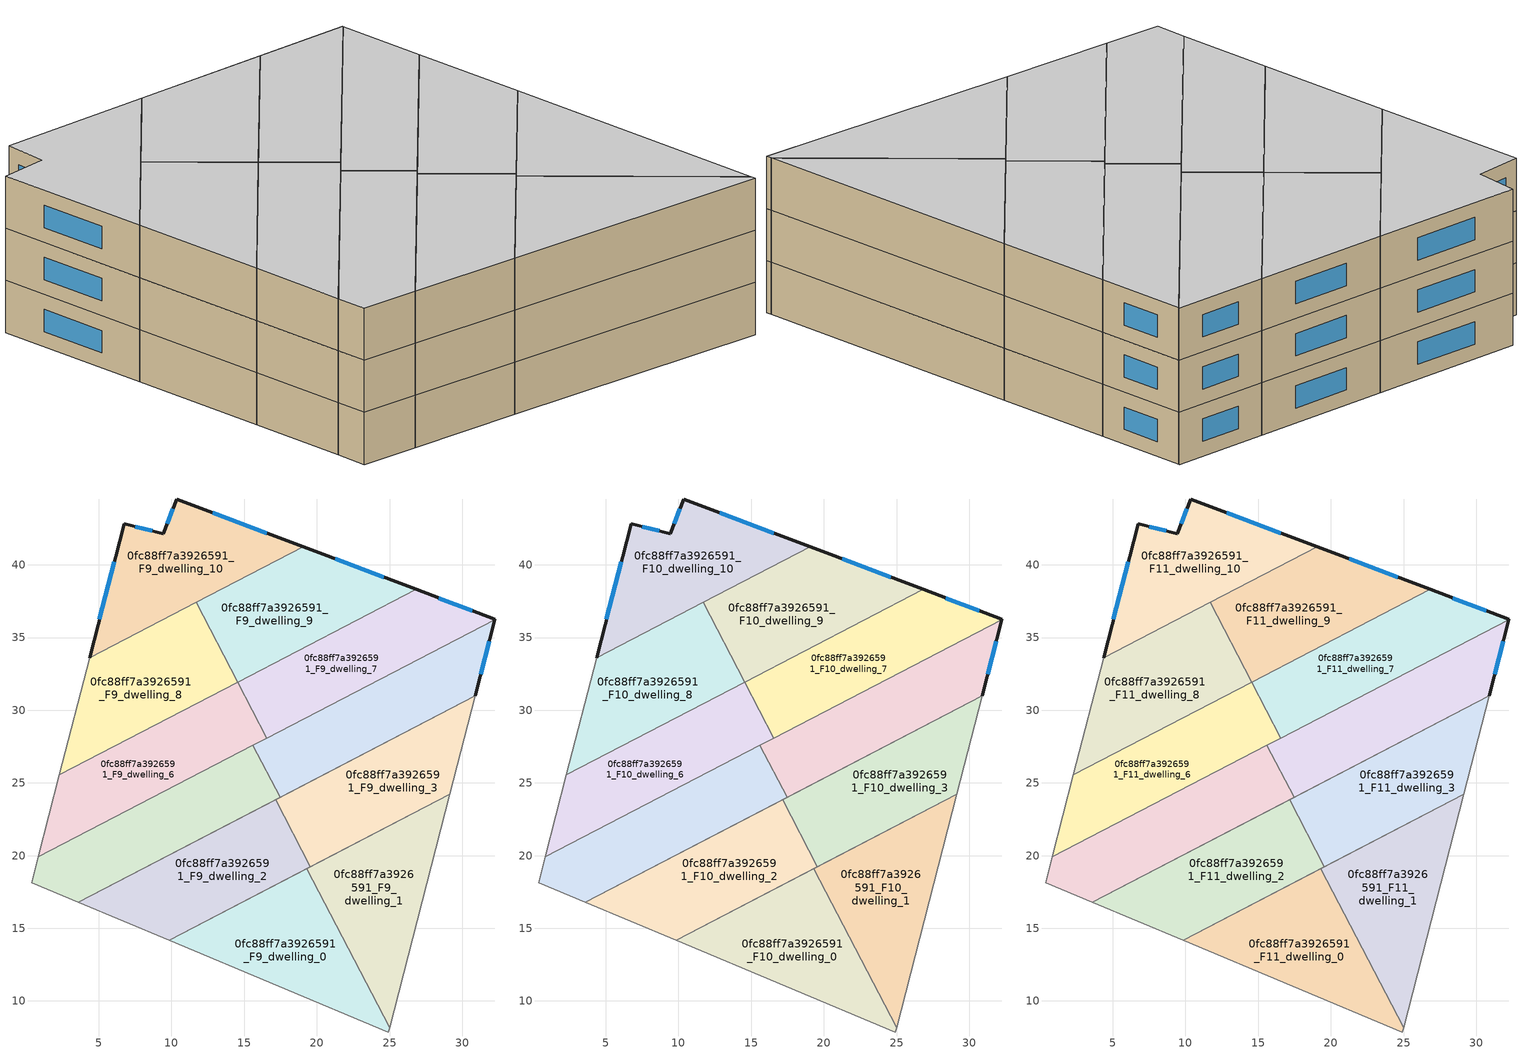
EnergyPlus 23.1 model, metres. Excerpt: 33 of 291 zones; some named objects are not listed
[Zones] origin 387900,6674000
0fc88ff7a3926591_F9_dwelling_0
 floor to 0fc88ff7a3926591_F8_dwelling_0 (EU_floor_Construction): 19.32,19.11 25,8.15 24.93,7.87 9.83,14.18 z27
 wall adiabatic (EU_wall_Construction): 19.32,19.11 9.83,14.18 24.93,7.87 25,8.15 z27:30
 wall to 0fc88ff7a3926591_F9_dwelling_1 (EU_wall_Construction): 25,8.15 19.32,19.11 z27:30
0fc88ff7a3926591_F9_dwelling_1
 floor to 0fc88ff7a3926591_F8_dwelling_1 (EU_floor_Construction): 29.14,24.21 25,8.15 19.32,19.11 z27
 wall adiabatic (EU_wall_Construction): 25,8.15 29.14,24.21 19.32,19.11 z27:30
0fc88ff7a3926591_F9_dwelling_10
 floor to 0fc88ff7a3926591_F8_dwelling_10 (EU_floor_Construction): 19.05,41.24 4.37,33.62 6.75,42.83 9.45,42.13 10.36,44.53 z27
 wall outside (EU_wall_Construction): 19.05,41.24 10.36,44.53 9.45,42.13 6.75,42.83 4.37,33.62 z27:30
 wall to 0fc88ff7a3926591_F9_dwelling_9 (EU_wall_Construction): 11.71,37.43 19.05,41.24 z27:30
 wall to 0fc88ff7a3926591_F9_dwelling_8 (EU_wall_Construction): 4.37,33.62 11.71,37.43 z27:30
 window (EU_Window_Construction): 6.07,40.2 5.05,36.25 / 8.68,42.33 7.52,42.63 / 10.1,43.85 9.71,42.82 / 16.57,42.18 12.84,43.59 z27.86:29.14
0fc88ff7a3926591_F9_dwelling_2
 floor to 0fc88ff7a3926591_F8_dwelling_2 (EU_floor_Construction): 17.16,23.85 19.56,19.24 9.83,14.18 3.58,16.8 z27
 wall adiabatic (EU_wall_Construction): 17.16,23.85 3.58,16.8 9.83,14.18 19.56,19.24 z27:30
 wall to 0fc88ff7a3926591_F9_dwelling_3 (EU_wall_Construction): 19.56,19.24 17.16,23.85 z27:30
0fc88ff7a3926591_F9_dwelling_3
 floor to 0fc88ff7a3926591_F8_dwelling_3 (EU_floor_Construction): 30.89,30.98 29.14,24.21 19.56,19.24 17.16,23.85 z27
 wall adiabatic (EU_wall_Construction): 19.56,19.24 29.14,24.21 30.89,30.98 17.16,23.85 z27:30
0fc88ff7a3926591_F9_dwelling_4
 floor to 0fc88ff7a3926591_F8_dwelling_4 (EU_floor_Construction): 15.61,27.6 17.47,24.01 3.58,16.8 0.38,18.14 0.84,19.93 z27
 wall to 0fc88ff7a3926591_F9_dwelling_5 (EU_wall_Construction): 17.47,24.01 15.61,27.6 z27:30
 wall adiabatic (EU_wall_Construction): 15.61,27.6 0.84,19.93 0.38,18.14 3.58,16.8 17.47,24.01 z27:30
0fc88ff7a3926591_F9_dwelling_5
 floor to 0fc88ff7a3926591_F8_dwelling_5 (EU_floor_Construction): 32.24,36.23 30.89,30.98 17.47,24.01 15.61,27.6 z27
 wall outside (EU_wall_Construction): 30.89,30.98 32.24,36.23 z27:30
 wall adiabatic (EU_wall_Construction): 17.47,24.01 30.89,30.98 z27:30
 wall to 0fc88ff7a3926591_F9_dwelling_7 (EU_wall_Construction): 32.24,36.23 16.56,28.09 z27:30
 wall to 0fc88ff7a3926591_F9_dwelling_6 (EU_wall_Construction): 16.56,28.09 15.61,27.6 z27:30
 window (EU_Window_Construction): 31.28,32.48 31.86,34.73 z27.86:29.14
0fc88ff7a3926591_F9_dwelling_6
 floor to 0fc88ff7a3926591_F8_dwelling_6 (EU_floor_Construction): 14.56,31.94 16.56,28.09 0.84,19.93 2.3,25.57 z27
 wall adiabatic (EU_wall_Construction): 14.56,31.94 2.3,25.57 0.84,19.93 15.61,27.6 z27:30
 wall to 0fc88ff7a3926591_F9_dwelling_7 (EU_wall_Construction): 16.56,28.09 14.56,31.94 z27:30
0fc88ff7a3926591_F9_dwelling_7
 floor to 0fc88ff7a3926591_F8_dwelling_7 (EU_floor_Construction): 32.25,36.25 32.24,36.23 16.56,28.09 14.56,31.94 26.82,38.31 z27
 wall outside (EU_wall_Construction): 32.24,36.23 32.25,36.25 26.82,38.31 z27:30
 wall to 0fc88ff7a3926591_F9_dwelling_9 (EU_wall_Construction): 26.82,38.31 14.56,31.94 z27:30
 window (EU_Window_Construction): 30.7,36.84 28.37,37.72 z27.86:29.14
0fc88ff7a3926591_F9_dwelling_8
 floor to 0fc88ff7a3926591_F8_dwelling_8 (EU_floor_Construction): 11.71,37.43 14.56,31.94 2.3,25.57 4.37,33.62 z27
 wall adiabatic (EU_wall_Construction): 4.37,33.62 2.3,25.57 14.56,31.94 z27:30
 wall to 0fc88ff7a3926591_F9_dwelling_9 (EU_wall_Construction): 14.56,31.94 11.71,37.43 z27:30
0fc88ff7a3926591_F9_dwelling_9
 floor to 0fc88ff7a3926591_F8_dwelling_9 (EU_floor_Construction): 26.82,38.31 14.56,31.94 11.71,37.43 19.05,41.24 z27
 wall outside (EU_wall_Construction): 26.82,38.31 19.05,41.24 z27:30
 window (EU_Window_Construction): 24.6,39.15 21.27,40.4 z27.86:29.14
0fc88ff7a3926591_F10_dwelling_0
 floor to 0fc88ff7a3926591_F9_dwelling_0 (EU_floor_Construction): 19.32,19.11 25,8.15 24.93,7.87 9.83,14.18 z30
 wall adiabatic (EU_wall_Construction): 19.32,19.11 9.83,14.18 24.93,7.87 25,8.15 z30:33
 wall to 0fc88ff7a3926591_F10_dwelling_1 (EU_wall_Construction): 25,8.15 19.32,19.11 z30:33
0fc88ff7a3926591_F10_dwelling_1
 floor to 0fc88ff7a3926591_F9_dwelling_1 (EU_floor_Construction): 29.14,24.21 25,8.15 19.32,19.11 z30
 wall adiabatic (EU_wall_Construction): 25,8.15 29.14,24.21 19.32,19.11 z30:33
0fc88ff7a3926591_F10_dwelling_10
 floor to 0fc88ff7a3926591_F9_dwelling_10 (EU_floor_Construction): 19.05,41.24 4.37,33.62 6.75,42.83 9.45,42.13 10.36,44.53 z30
 wall outside (EU_wall_Construction): 19.05,41.24 10.36,44.53 9.45,42.13 6.75,42.83 4.37,33.62 z30:33
 wall to 0fc88ff7a3926591_F10_dwelling_9 (EU_wall_Construction): 11.71,37.43 19.05,41.24 z30:33
 wall to 0fc88ff7a3926591_F10_dwelling_8 (EU_wall_Construction): 4.37,33.62 11.71,37.43 z30:33
 window (EU_Window_Construction): 6.07,40.2 5.05,36.25 / 8.68,42.33 7.52,42.63 / 10.1,43.85 9.71,42.82 / 16.57,42.18 12.84,43.59 z30.86:32.14
0fc88ff7a3926591_F10_dwelling_2
 floor to 0fc88ff7a3926591_F9_dwelling_2 (EU_floor_Construction): 17.16,23.85 19.56,19.24 9.83,14.18 3.58,16.8 z30
 wall adiabatic (EU_wall_Construction): 17.16,23.85 3.58,16.8 9.83,14.18 19.56,19.24 z30:33
 wall to 0fc88ff7a3926591_F10_dwelling_3 (EU_wall_Construction): 19.56,19.24 17.16,23.85 z30:33
0fc88ff7a3926591_F10_dwelling_3
 floor to 0fc88ff7a3926591_F9_dwelling_3 (EU_floor_Construction): 30.89,30.98 29.14,24.21 19.56,19.24 17.16,23.85 z30
 wall adiabatic (EU_wall_Construction): 19.56,19.24 29.14,24.21 30.89,30.98 17.16,23.85 z30:33
0fc88ff7a3926591_F10_dwelling_4
 floor to 0fc88ff7a3926591_F9_dwelling_4 (EU_floor_Construction): 15.61,27.6 17.47,24.01 3.58,16.8 0.38,18.14 0.84,19.93 z30
 wall to 0fc88ff7a3926591_F10_dwelling_5 (EU_wall_Construction): 17.47,24.01 15.61,27.6 z30:33
 wall adiabatic (EU_wall_Construction): 15.61,27.6 0.84,19.93 0.38,18.14 3.58,16.8 17.47,24.01 z30:33
0fc88ff7a3926591_F10_dwelling_5
 floor to 0fc88ff7a3926591_F9_dwelling_5 (EU_floor_Construction): 32.24,36.23 30.89,30.98 17.47,24.01 15.61,27.6 z30
 wall outside (EU_wall_Construction): 30.89,30.98 32.24,36.23 z30:33
 wall adiabatic (EU_wall_Construction): 17.47,24.01 30.89,30.98 z30:33
 wall to 0fc88ff7a3926591_F10_dwelling_7 (EU_wall_Construction): 32.24,36.23 16.56,28.09 z30:33
 wall to 0fc88ff7a3926591_F10_dwelling_6 (EU_wall_Construction): 16.56,28.09 15.61,27.6 z30:33
 window (EU_Window_Construction): 31.28,32.48 31.86,34.73 z30.86:32.14
0fc88ff7a3926591_F10_dwelling_6
 floor to 0fc88ff7a3926591_F9_dwelling_6 (EU_floor_Construction): 14.56,31.94 16.56,28.09 0.84,19.93 2.3,25.57 z30
 wall adiabatic (EU_wall_Construction): 14.56,31.94 2.3,25.57 0.84,19.93 15.61,27.6 z30:33
 wall to 0fc88ff7a3926591_F10_dwelling_7 (EU_wall_Construction): 16.56,28.09 14.56,31.94 z30:33
0fc88ff7a3926591_F10_dwelling_7
 floor to 0fc88ff7a3926591_F9_dwelling_7 (EU_floor_Construction): 32.25,36.25 32.24,36.23 16.56,28.09 14.56,31.94 26.82,38.31 z30
 wall outside (EU_wall_Construction): 32.24,36.23 32.25,36.25 26.82,38.31 z30:33
 wall to 0fc88ff7a3926591_F10_dwelling_9 (EU_wall_Construction): 26.82,38.31 14.56,31.94 z30:33
 window (EU_Window_Construction): 30.7,36.84 28.37,37.72 z30.86:32.14
0fc88ff7a3926591_F10_dwelling_8
 floor to 0fc88ff7a3926591_F9_dwelling_8 (EU_floor_Construction): 11.71,37.43 14.56,31.94 2.3,25.57 4.37,33.62 z30
 wall adiabatic (EU_wall_Construction): 4.37,33.62 2.3,25.57 14.56,31.94 z30:33
 wall to 0fc88ff7a3926591_F10_dwelling_9 (EU_wall_Construction): 14.56,31.94 11.71,37.43 z30:33
0fc88ff7a3926591_F10_dwelling_9
 floor to 0fc88ff7a3926591_F9_dwelling_9 (EU_floor_Construction): 26.82,38.31 14.56,31.94 11.71,37.43 19.05,41.24 z30
 wall outside (EU_wall_Construction): 26.82,38.31 19.05,41.24 z30:33
 window (EU_Window_Construction): 24.6,39.15 21.27,40.4 z30.86:32.14
0fc88ff7a3926591_F11_dwelling_0
 floor to 0fc88ff7a3926591_F10_dwelling_0 (EU_floor_Construction): 19.32,19.11 25,8.15 24.93,7.87 9.83,14.18 z33
 wall adiabatic (EU_wall_Construction): 19.32,19.11 9.83,14.18 24.93,7.87 25,8.15 z33:36
 wall to 0fc88ff7a3926591_F11_dwelling_1 (EU_wall_Construction): 25,8.15 19.32,19.11 z33:36
 ceiling to 0fc88ff7a3926591_F12_dwelling_0 (EU_floor_Construction): 24.93,7.87 25,8.15 19.32,19.11 9.83,14.18 z36
0fc88ff7a3926591_F11_dwelling_1
 floor to 0fc88ff7a3926591_F10_dwelling_1 (EU_floor_Construction): 29.14,24.21 25,8.15 19.32,19.11 z33
 wall adiabatic (EU_wall_Construction): 25,8.15 29.14,24.21 19.32,19.11 z33:36
 ceiling to 0fc88ff7a3926591_F12_dwelling_1 (EU_floor_Construction): 25,8.15 29.14,24.21 19.32,19.11 z36
0fc88ff7a3926591_F11_dwelling_10
 floor to 0fc88ff7a3926591_F10_dwelling_10 (EU_floor_Construction): 19.05,41.24 4.37,33.62 6.75,42.83 9.45,42.13 10.36,44.53 z33
 wall outside (EU_wall_Construction): 19.05,41.24 10.36,44.53 9.45,42.13 6.75,42.83 4.37,33.62 z33:36
 wall to 0fc88ff7a3926591_F11_dwelling_9 (EU_wall_Construction): 11.71,37.43 19.05,41.24 z33:36
 wall to 0fc88ff7a3926591_F11_dwelling_8 (EU_wall_Construction): 4.37,33.62 11.71,37.43 z33:36
 window (EU_Window_Construction): 6.07,40.2 5.05,36.25 / 8.68,42.33 7.52,42.63 / 10.1,43.85 9.71,42.82 / 16.57,42.18 12.84,43.59 z33.86:35.14
 ceiling to 0fc88ff7a3926591_F12_dwelling_10 (EU_floor_Construction): 19.05,41.24 10.36,44.53 9.45,42.13 6.75,42.83 4.37,33.62 z36
0fc88ff7a3926591_F11_dwelling_2
 floor to 0fc88ff7a3926591_F10_dwelling_2 (EU_floor_Construction): 17.16,23.85 19.56,19.24 9.83,14.18 3.58,16.8 z33
 wall adiabatic (EU_wall_Construction): 17.16,23.85 3.58,16.8 9.83,14.18 19.56,19.24 z33:36
 wall to 0fc88ff7a3926591_F11_dwelling_3 (EU_wall_Construction): 19.56,19.24 17.16,23.85 z33:36
 ceiling to 0fc88ff7a3926591_F12_dwelling_2 (EU_floor_Construction): 19.56,19.24 17.16,23.85 3.58,16.8 9.83,14.18 z36
0fc88ff7a3926591_F11_dwelling_3
 floor to 0fc88ff7a3926591_F10_dwelling_3 (EU_floor_Construction): 30.89,30.98 29.14,24.21 19.56,19.24 17.16,23.85 z33
 wall adiabatic (EU_wall_Construction): 19.56,19.24 29.14,24.21 30.89,30.98 17.16,23.85 z33:36
 ceiling to 0fc88ff7a3926591_F12_dwelling_3 (EU_floor_Construction): 29.14,24.21 30.89,30.98 17.16,23.85 19.56,19.24 z36
0fc88ff7a3926591_F11_dwelling_4
 floor to 0fc88ff7a3926591_F10_dwelling_4 (EU_floor_Construction): 15.61,27.6 17.47,24.01 3.58,16.8 0.38,18.14 0.84,19.93 z33
 wall to 0fc88ff7a3926591_F11_dwelling_5 (EU_wall_Construction): 17.47,24.01 15.61,27.6 z33:36
 wall adiabatic (EU_wall_Construction): 15.61,27.6 0.84,19.93 0.38,18.14 3.58,16.8 17.47,24.01 z33:36
 ceiling to 0fc88ff7a3926591_F12_dwelling_4 (EU_floor_Construction): 17.47,24.01 15.61,27.6 0.84,19.93 0.38,18.14 3.58,16.8 z36
0fc88ff7a3926591_F11_dwelling_5
 floor to 0fc88ff7a3926591_F10_dwelling_5 (EU_floor_Construction): 32.24,36.23 30.89,30.98 17.47,24.01 15.61,27.6 z33
 wall outside (EU_wall_Construction): 30.89,30.98 32.24,36.23 z33:36
 wall adiabatic (EU_wall_Construction): 17.47,24.01 30.89,30.98 z33:36
 wall to 0fc88ff7a3926591_F11_dwelling_7 (EU_wall_Construction): 32.24,36.23 16.56,28.09 z33:36
 wall to 0fc88ff7a3926591_F11_dwelling_6 (EU_wall_Construction): 16.56,28.09 15.61,27.6 z33:36
 window (EU_Window_Construction): 31.28,32.48 31.86,34.73 z33.86:35.14
 ceiling to 0fc88ff7a3926591_F12_dwelling_5 (EU_floor_Construction): 30.89,30.98 32.24,36.23 15.61,27.6 17.47,24.01 z36
0fc88ff7a3926591_F11_dwelling_6
 floor to 0fc88ff7a3926591_F10_dwelling_6 (EU_floor_Construction): 14.56,31.94 16.56,28.09 0.84,19.93 2.3,25.57 z33
 wall adiabatic (EU_wall_Construction): 14.56,31.94 2.3,25.57 0.84,19.93 15.61,27.6 z33:36
 wall to 0fc88ff7a3926591_F11_dwelling_7 (EU_wall_Construction): 16.56,28.09 14.56,31.94 z33:36
 ceiling to 0fc88ff7a3926591_F12_dwelling_6 (EU_floor_Construction): 16.56,28.09 14.56,31.94 2.3,25.57 0.84,19.93 z36
0fc88ff7a3926591_F11_dwelling_7
 floor to 0fc88ff7a3926591_F10_dwelling_7 (EU_floor_Construction): 32.25,36.25 32.24,36.23 16.56,28.09 14.56,31.94 26.82,38.31 z33
 wall outside (EU_wall_Construction): 32.24,36.23 32.25,36.25 26.82,38.31 z33:36
 wall to 0fc88ff7a3926591_F11_dwelling_9 (EU_wall_Construction): 26.82,38.31 14.56,31.94 z33:36
 window (EU_Window_Construction): 30.7,36.84 28.37,37.72 z33.86:35.14
 ceiling to 0fc88ff7a3926591_F12_dwelling_7 (EU_floor_Construction): 32.24,36.23 32.25,36.25 26.82,38.31 14.56,31.94 16.56,28.09 z36
0fc88ff7a3926591_F11_dwelling_8
 floor to 0fc88ff7a3926591_F10_dwelling_8 (EU_floor_Construction): 11.71,37.43 14.56,31.94 2.3,25.57 4.37,33.62 z33
 wall adiabatic (EU_wall_Construction): 4.37,33.62 2.3,25.57 14.56,31.94 z33:36
 wall to 0fc88ff7a3926591_F11_dwelling_9 (EU_wall_Construction): 14.56,31.94 11.71,37.43 z33:36
 ceiling to 0fc88ff7a3926591_F12_dwelling_8 (EU_floor_Construction): 14.56,31.94 11.71,37.43 4.37,33.62 2.3,25.57 z36
0fc88ff7a3926591_F11_dwelling_9
 floor to 0fc88ff7a3926591_F10_dwelling_9 (EU_floor_Construction): 26.82,38.31 14.56,31.94 11.71,37.43 19.05,41.24 z33
 wall outside (EU_wall_Construction): 26.82,38.31 19.05,41.24 z33:36
 window (EU_Window_Construction): 24.6,39.15 21.27,40.4 z33.86:35.14
 ceiling to 0fc88ff7a3926591_F12_dwelling_9 (EU_floor_Construction): 26.82,38.31 19.05,41.24 11.71,37.43 14.56,31.94 z36
[Building]
EU S2 Campaign: North Axis=0; Terrain=City; Solar Distribution=FullExterior
[Site:Location]
Helsinki-Vantaa.AP: Latitude=60.317; Longitude=24.963; Time Zone=2; Elevation=54.6
[SizingPeriod:WeatherFileDays]
AnnualSizingPeriod: Begin Month=1; Begin Day of Month=1; End Month=12; End Day of Month=31; Day of Week for Start Day=Monday; Use Weather File Daylight Saving Period=No; Use Weather File Rain and Snow Indicators=No
[MATERIAL]
EU_InternalMass_Material: Roughness=MediumRough; Thickness=0.1; Conductivity=1; Density=1800; Specific Heat=900; Thermal Absorptance=0.9; Solar Absorptance=0.7; Visible Absorptance=0.7
[MATERIAL:NOMASS] Roughness=MediumRough; Thermal Absorptance=0.9; Solar Absorptance=0.7; Visible Absorptance=0.7
Name | Thermal Resistance
EU_wall_NoMass | 5.91765
EU_floor_NoMass | 6.2875
[WINDOWMATERIAL:SIMPLEGLAZINGSYSTEM]
EU_Window_SimpleGlazing: UFactor=0.994035; Solar Heat Gain Coefficient=0.7; Visible Transmittance=0.7
[CONSTRUCTION]
EU_wall_Construction: EU_wall_NoMass
EU_floor_Construction: EU_floor_NoMass
EU_Window_Construction: EU_Window_SimpleGlazing
EU_InternalMass_Construction: EU_InternalMass_Material
[ZONE] Type=1; Multiplier=1; Ceiling Height=autocalculate; Floor Area=autocalculate; Part of Total Floor Area=Yes
Name | Volume
0fc88ff7a3926591_F9_dwelling_0; 0fc88ff7a3926591_F10_dwelling_0; 0fc88ff7a3926591_F11_dwelling_0 | 205.042
0fc88ff7a3926591_F9_dwelling_1; 0fc88ff7a3926591_F10_dwelling_1; 0fc88ff7a3926591_F11_dwelling_1; 0fc88ff7a3926591_F9_dwelling_4; 0fc88ff7a3926591_F10_dwelling_4; 0fc88ff7a3926591_F11_dwelling_4 | 205.062
0fc88ff7a3926591_F9_dwelling_10; 0fc88ff7a3926591_F10_dwelling_10; 0fc88ff7a3926591_F11_dwelling_10 | 205.033
0fc88ff7a3926591_F9_dwelling_2; 0fc88ff7a3926591_F10_dwelling_2; 0fc88ff7a3926591_F11_dwelling_2 | 205.032
0fc88ff7a3926591_F9_dwelling_3; 0fc88ff7a3926591_F10_dwelling_3; 0fc88ff7a3926591_F11_dwelling_3 | 205.044
0fc88ff7a3926591_F9_dwelling_5; 0fc88ff7a3926591_F10_dwelling_5; 0fc88ff7a3926591_F11_dwelling_5 | 205.072
0fc88ff7a3926591_F9_dwelling_6; 0fc88ff7a3926591_F10_dwelling_6; 0fc88ff7a3926591_F11_dwelling_6 | 205.061
0fc88ff7a3926591_F9_dwelling_7; 0fc88ff7a3926591_F10_dwelling_7; 0fc88ff7a3926591_F11_dwelling_7 | 205.056
0fc88ff7a3926591_F9_dwelling_8; 0fc88ff7a3926591_F10_dwelling_8; 0fc88ff7a3926591_F11_dwelling_8 | 205.05
0fc88ff7a3926591_F9_dwelling_9; 0fc88ff7a3926591_F10_dwelling_9; 0fc88ff7a3926591_F11_dwelling_9 | 205.051
[INTERNALMASS] Construction=EU_InternalMass_Construction
Name | Zone or ZoneList | Surface Area
0fc88ff7a3926591_F9_dwelling_0_EU_InternalMass | 0fc88ff7a3926591_F9_dwelling_0 | 68.3503
0fc88ff7a3926591_F9_dwelling_1_EU_InternalMass | 0fc88ff7a3926591_F9_dwelling_1 | 68.3512
0fc88ff7a3926591_F9_dwelling_2_EU_InternalMass | 0fc88ff7a3926591_F9_dwelling_2 | 68.3423
0fc88ff7a3926591_F9_dwelling_3_EU_InternalMass | 0fc88ff7a3926591_F9_dwelling_3 | 68.3493
0fc88ff7a3926591_F9_dwelling_4_EU_InternalMass | 0fc88ff7a3926591_F9_dwelling_4 | 68.3543
0fc88ff7a3926591_F9_dwelling_5_EU_InternalMass | 0fc88ff7a3926591_F9_dwelling_5 | 68.3589
0fc88ff7a3926591_F9_dwelling_6_EU_InternalMass | 0fc88ff7a3926591_F9_dwelling_6 | 68.3533
0fc88ff7a3926591_F9_dwelling_7_EU_InternalMass | 0fc88ff7a3926591_F9_dwelling_7 | 68.3509
0fc88ff7a3926591_F9_dwelling_8_EU_InternalMass | 0fc88ff7a3926591_F9_dwelling_8 | 68.3507
0fc88ff7a3926591_F9_dwelling_9_EU_InternalMass | 0fc88ff7a3926591_F9_dwelling_9 | 68.3516
0fc88ff7a3926591_F9_dwelling_10_EU_InternalMass | 0fc88ff7a3926591_F9_dwelling_10 | 68.3442
0fc88ff7a3926591_F10_dwelling_0_EU_InternalMass | 0fc88ff7a3926591_F10_dwelling_0 | 68.3503
0fc88ff7a3926591_F10_dwelling_1_EU_InternalMass | 0fc88ff7a3926591_F10_dwelling_1 | 68.3512
0fc88ff7a3926591_F10_dwelling_2_EU_InternalMass | 0fc88ff7a3926591_F10_dwelling_2 | 68.3423
0fc88ff7a3926591_F10_dwelling_3_EU_InternalMass | 0fc88ff7a3926591_F10_dwelling_3 | 68.3493
0fc88ff7a3926591_F10_dwelling_4_EU_InternalMass | 0fc88ff7a3926591_F10_dwelling_4 | 68.3543
0fc88ff7a3926591_F10_dwelling_5_EU_InternalMass | 0fc88ff7a3926591_F10_dwelling_5 | 68.3589
0fc88ff7a3926591_F10_dwelling_6_EU_InternalMass | 0fc88ff7a3926591_F10_dwelling_6 | 68.3533
0fc88ff7a3926591_F10_dwelling_7_EU_InternalMass | 0fc88ff7a3926591_F10_dwelling_7 | 68.3509
0fc88ff7a3926591_F10_dwelling_8_EU_InternalMass | 0fc88ff7a3926591_F10_dwelling_8 | 68.3507
0fc88ff7a3926591_F10_dwelling_9_EU_InternalMass | 0fc88ff7a3926591_F10_dwelling_9 | 68.3516
0fc88ff7a3926591_F10_dwelling_10_EU_InternalMass | 0fc88ff7a3926591_F10_dwelling_10 | 68.3442
0fc88ff7a3926591_F11_dwelling_0_EU_InternalMass | 0fc88ff7a3926591_F11_dwelling_0 | 68.3503
0fc88ff7a3926591_F11_dwelling_1_EU_InternalMass | 0fc88ff7a3926591_F11_dwelling_1 | 68.3512
0fc88ff7a3926591_F11_dwelling_2_EU_InternalMass | 0fc88ff7a3926591_F11_dwelling_2 | 68.3423
0fc88ff7a3926591_F11_dwelling_3_EU_InternalMass | 0fc88ff7a3926591_F11_dwelling_3 | 68.3493
0fc88ff7a3926591_F11_dwelling_4_EU_InternalMass | 0fc88ff7a3926591_F11_dwelling_4 | 68.3543
0fc88ff7a3926591_F11_dwelling_5_EU_InternalMass | 0fc88ff7a3926591_F11_dwelling_5 | 68.3589
0fc88ff7a3926591_F11_dwelling_6_EU_InternalMass | 0fc88ff7a3926591_F11_dwelling_6 | 68.3533
0fc88ff7a3926591_F11_dwelling_7_EU_InternalMass | 0fc88ff7a3926591_F11_dwelling_7 | 68.3509
0fc88ff7a3926591_F11_dwelling_8_EU_InternalMass | 0fc88ff7a3926591_F11_dwelling_8 | 68.3507
0fc88ff7a3926591_F11_dwelling_9_EU_InternalMass | 0fc88ff7a3926591_F11_dwelling_9 | 68.3516
0fc88ff7a3926591_F11_dwelling_10_EU_InternalMass | 0fc88ff7a3926591_F11_dwelling_10 | 68.3442
[OTHEREQUIPMENT] Fuel Type=Electricity; Design Level Calculation Method=Watts/Area; Power per Zone Floor Area=1; Fraction Latent=0; Fraction Radiant=0; Fraction Lost=0; Carbon Dioxide Generation Rate=0; EndUse Subcategory=EU_Step8_InternalGains
Name | Zone or ZoneList or Space or SpaceList | Schedule
EU_Step8_InternalGain_0fc88ff7a3926591_F9_dwelling_0_f000 | 0fc88ff7a3926591_F9_dwelling_0 | EU_Step8_GainSchedule_0fc88ff7a3926591_F9_dwelling_0_f000
EU_Step8_InternalGain_0fc88ff7a3926591_F9_dwelling_1_f000 | 0fc88ff7a3926591_F9_dwelling_1 | EU_Step8_GainSchedule_0fc88ff7a3926591_F9_dwelling_1_f000
EU_Step8_InternalGain_0fc88ff7a3926591_F9_dwelling_2_f000 | 0fc88ff7a3926591_F9_dwelling_2 | EU_Step8_GainSchedule_0fc88ff7a3926591_F9_dwelling_2_f000
EU_Step8_InternalGain_0fc88ff7a3926591_F9_dwelling_3_f000 | 0fc88ff7a3926591_F9_dwelling_3 | EU_Step8_GainSchedule_0fc88ff7a3926591_F9_dwelling_3_f000
EU_Step8_InternalGain_0fc88ff7a3926591_F9_dwelling_4_f000 | 0fc88ff7a3926591_F9_dwelling_4 | EU_Step8_GainSchedule_0fc88ff7a3926591_F9_dwelling_4_f000
EU_Step8_InternalGain_0fc88ff7a3926591_F9_dwelling_5_f000 | 0fc88ff7a3926591_F9_dwelling_5 | EU_Step8_GainSchedule_0fc88ff7a3926591_F9_dwelling_5_f000
EU_Step8_InternalGain_0fc88ff7a3926591_F9_dwelling_6_f000 | 0fc88ff7a3926591_F9_dwelling_6 | EU_Step8_GainSchedule_0fc88ff7a3926591_F9_dwelling_6_f000
EU_Step8_InternalGain_0fc88ff7a3926591_F9_dwelling_7_f000 | 0fc88ff7a3926591_F9_dwelling_7 | EU_Step8_GainSchedule_0fc88ff7a3926591_F9_dwelling_7_f000
EU_Step8_InternalGain_0fc88ff7a3926591_F9_dwelling_8_f000 | 0fc88ff7a3926591_F9_dwelling_8 | EU_Step8_GainSchedule_0fc88ff7a3926591_F9_dwelling_8_f000
EU_Step8_InternalGain_0fc88ff7a3926591_F9_dwelling_9_f000 | 0fc88ff7a3926591_F9_dwelling_9 | EU_Step8_GainSchedule_0fc88ff7a3926591_F9_dwelling_9_f000
EU_Step8_InternalGain_0fc88ff7a3926591_F9_dwelling_10_f000 | 0fc88ff7a3926591_F9_dwelling_10 | EU_Step8_GainSchedule_0fc88ff7a3926591_F9_dwelling_10_f000
EU_Step8_InternalGain_0fc88ff7a3926591_F10_dwelling_0_f000 | 0fc88ff7a3926591_F10_dwelling_0 | EU_Step8_GainSchedule_0fc88ff7a3926591_F10_dwelling_0_f000
EU_Step8_InternalGain_0fc88ff7a3926591_F10_dwelling_1_f000 | 0fc88ff7a3926591_F10_dwelling_1 | EU_Step8_GainSchedule_0fc88ff7a3926591_F10_dwelling_1_f000
EU_Step8_InternalGain_0fc88ff7a3926591_F10_dwelling_2_f000 | 0fc88ff7a3926591_F10_dwelling_2 | EU_Step8_GainSchedule_0fc88ff7a3926591_F10_dwelling_2_f000
EU_Step8_InternalGain_0fc88ff7a3926591_F10_dwelling_3_f000 | 0fc88ff7a3926591_F10_dwelling_3 | EU_Step8_GainSchedule_0fc88ff7a3926591_F10_dwelling_3_f000
EU_Step8_InternalGain_0fc88ff7a3926591_F10_dwelling_4_f000 | 0fc88ff7a3926591_F10_dwelling_4 | EU_Step8_GainSchedule_0fc88ff7a3926591_F10_dwelling_4_f000
EU_Step8_InternalGain_0fc88ff7a3926591_F10_dwelling_5_f000 | 0fc88ff7a3926591_F10_dwelling_5 | EU_Step8_GainSchedule_0fc88ff7a3926591_F10_dwelling_5_f000
EU_Step8_InternalGain_0fc88ff7a3926591_F10_dwelling_6_f000 | 0fc88ff7a3926591_F10_dwelling_6 | EU_Step8_GainSchedule_0fc88ff7a3926591_F10_dwelling_6_f000
EU_Step8_InternalGain_0fc88ff7a3926591_F10_dwelling_7_f000 | 0fc88ff7a3926591_F10_dwelling_7 | EU_Step8_GainSchedule_0fc88ff7a3926591_F10_dwelling_7_f000
EU_Step8_InternalGain_0fc88ff7a3926591_F10_dwelling_8_f000 | 0fc88ff7a3926591_F10_dwelling_8 | EU_Step8_GainSchedule_0fc88ff7a3926591_F10_dwelling_8_f000
EU_Step8_InternalGain_0fc88ff7a3926591_F10_dwelling_9_f000 | 0fc88ff7a3926591_F10_dwelling_9 | EU_Step8_GainSchedule_0fc88ff7a3926591_F10_dwelling_9_f000
EU_Step8_InternalGain_0fc88ff7a3926591_F10_dwelling_10_f000 | 0fc88ff7a3926591_F10_dwelling_10 | EU_Step8_GainSchedule_0fc88ff7a3926591_F10_dwelling_10_f000
EU_Step8_InternalGain_0fc88ff7a3926591_F11_dwelling_0_f000 | 0fc88ff7a3926591_F11_dwelling_0 | EU_Step8_GainSchedule_0fc88ff7a3926591_F11_dwelling_0_f000
EU_Step8_InternalGain_0fc88ff7a3926591_F11_dwelling_1_f000 | 0fc88ff7a3926591_F11_dwelling_1 | EU_Step8_GainSchedule_0fc88ff7a3926591_F11_dwelling_1_f000
EU_Step8_InternalGain_0fc88ff7a3926591_F11_dwelling_2_f000 | 0fc88ff7a3926591_F11_dwelling_2 | EU_Step8_GainSchedule_0fc88ff7a3926591_F11_dwelling_2_f000
EU_Step8_InternalGain_0fc88ff7a3926591_F11_dwelling_3_f000 | 0fc88ff7a3926591_F11_dwelling_3 | EU_Step8_GainSchedule_0fc88ff7a3926591_F11_dwelling_3_f000
EU_Step8_InternalGain_0fc88ff7a3926591_F11_dwelling_4_f000 | 0fc88ff7a3926591_F11_dwelling_4 | EU_Step8_GainSchedule_0fc88ff7a3926591_F11_dwelling_4_f000
EU_Step8_InternalGain_0fc88ff7a3926591_F11_dwelling_5_f000 | 0fc88ff7a3926591_F11_dwelling_5 | EU_Step8_GainSchedule_0fc88ff7a3926591_F11_dwelling_5_f000
EU_Step8_InternalGain_0fc88ff7a3926591_F11_dwelling_6_f000 | 0fc88ff7a3926591_F11_dwelling_6 | EU_Step8_GainSchedule_0fc88ff7a3926591_F11_dwelling_6_f000
EU_Step8_InternalGain_0fc88ff7a3926591_F11_dwelling_7_f000 | 0fc88ff7a3926591_F11_dwelling_7 | EU_Step8_GainSchedule_0fc88ff7a3926591_F11_dwelling_7_f000
EU_Step8_InternalGain_0fc88ff7a3926591_F11_dwelling_8_f000 | 0fc88ff7a3926591_F11_dwelling_8 | EU_Step8_GainSchedule_0fc88ff7a3926591_F11_dwelling_8_f000
EU_Step8_InternalGain_0fc88ff7a3926591_F11_dwelling_9_f000 | 0fc88ff7a3926591_F11_dwelling_9 | EU_Step8_GainSchedule_0fc88ff7a3926591_F11_dwelling_9_f000
EU_Step8_InternalGain_0fc88ff7a3926591_F11_dwelling_10_f000 | 0fc88ff7a3926591_F11_dwelling_10 | EU_Step8_GainSchedule_0fc88ff7a3926591_F11_dwelling_10_f000
[ZONEVENTILATION:DESIGNFLOWRATE] Schedule=EU_AlwaysOn; Design Flow Rate Calculation Method=AirChanges/Hour; Air Changes per Hour=0.596421; Ventilation Type=Natural; Fan Pressure Rise=0; Fan Total Efficiency=1; Constant Term Coefficient=1; Temperature Term Coefficient=0; Velocity Term Coefficient=0; Velocity Squared Term Coefficient=0; Minimum Indoor Temperature=-100; Maximum Indoor Temperature=100; Delta Temperature=-100; Minimum Outdoor Temperature=-100; Maximum Outdoor Temperature=100; Maximum Wind Speed=40
Name | Zone or ZoneList or Space or SpaceList
EU_ConstantAir_0fc88ff7a3926591_F9_dwelling_0 | 0fc88ff7a3926591_F9_dwelling_0
EU_ConstantAir_0fc88ff7a3926591_F9_dwelling_1 | 0fc88ff7a3926591_F9_dwelling_1
EU_ConstantAir_0fc88ff7a3926591_F9_dwelling_2 | 0fc88ff7a3926591_F9_dwelling_2
EU_ConstantAir_0fc88ff7a3926591_F9_dwelling_3 | 0fc88ff7a3926591_F9_dwelling_3
EU_ConstantAir_0fc88ff7a3926591_F9_dwelling_4 | 0fc88ff7a3926591_F9_dwelling_4
EU_ConstantAir_0fc88ff7a3926591_F9_dwelling_5 | 0fc88ff7a3926591_F9_dwelling_5
EU_ConstantAir_0fc88ff7a3926591_F9_dwelling_6 | 0fc88ff7a3926591_F9_dwelling_6
EU_ConstantAir_0fc88ff7a3926591_F9_dwelling_7 | 0fc88ff7a3926591_F9_dwelling_7
EU_ConstantAir_0fc88ff7a3926591_F9_dwelling_8 | 0fc88ff7a3926591_F9_dwelling_8
EU_ConstantAir_0fc88ff7a3926591_F9_dwelling_9 | 0fc88ff7a3926591_F9_dwelling_9
EU_ConstantAir_0fc88ff7a3926591_F9_dwelling_10 | 0fc88ff7a3926591_F9_dwelling_10
EU_ConstantAir_0fc88ff7a3926591_F10_dwelling_0 | 0fc88ff7a3926591_F10_dwelling_0
EU_ConstantAir_0fc88ff7a3926591_F10_dwelling_1 | 0fc88ff7a3926591_F10_dwelling_1
EU_ConstantAir_0fc88ff7a3926591_F10_dwelling_2 | 0fc88ff7a3926591_F10_dwelling_2
EU_ConstantAir_0fc88ff7a3926591_F10_dwelling_3 | 0fc88ff7a3926591_F10_dwelling_3
EU_ConstantAir_0fc88ff7a3926591_F10_dwelling_4 | 0fc88ff7a3926591_F10_dwelling_4
EU_ConstantAir_0fc88ff7a3926591_F10_dwelling_5 | 0fc88ff7a3926591_F10_dwelling_5
EU_ConstantAir_0fc88ff7a3926591_F10_dwelling_6 | 0fc88ff7a3926591_F10_dwelling_6
EU_ConstantAir_0fc88ff7a3926591_F10_dwelling_7 | 0fc88ff7a3926591_F10_dwelling_7
EU_ConstantAir_0fc88ff7a3926591_F10_dwelling_8 | 0fc88ff7a3926591_F10_dwelling_8
EU_ConstantAir_0fc88ff7a3926591_F10_dwelling_9 | 0fc88ff7a3926591_F10_dwelling_9
EU_ConstantAir_0fc88ff7a3926591_F10_dwelling_10 | 0fc88ff7a3926591_F10_dwelling_10
EU_ConstantAir_0fc88ff7a3926591_F11_dwelling_0 | 0fc88ff7a3926591_F11_dwelling_0
EU_ConstantAir_0fc88ff7a3926591_F11_dwelling_1 | 0fc88ff7a3926591_F11_dwelling_1
EU_ConstantAir_0fc88ff7a3926591_F11_dwelling_2 | 0fc88ff7a3926591_F11_dwelling_2
EU_ConstantAir_0fc88ff7a3926591_F11_dwelling_3 | 0fc88ff7a3926591_F11_dwelling_3
EU_ConstantAir_0fc88ff7a3926591_F11_dwelling_4 | 0fc88ff7a3926591_F11_dwelling_4
EU_ConstantAir_0fc88ff7a3926591_F11_dwelling_5 | 0fc88ff7a3926591_F11_dwelling_5
EU_ConstantAir_0fc88ff7a3926591_F11_dwelling_6 | 0fc88ff7a3926591_F11_dwelling_6
EU_ConstantAir_0fc88ff7a3926591_F11_dwelling_7 | 0fc88ff7a3926591_F11_dwelling_7
EU_ConstantAir_0fc88ff7a3926591_F11_dwelling_8 | 0fc88ff7a3926591_F11_dwelling_8
EU_ConstantAir_0fc88ff7a3926591_F11_dwelling_9 | 0fc88ff7a3926591_F11_dwelling_9
EU_ConstantAir_0fc88ff7a3926591_F11_dwelling_10 | 0fc88ff7a3926591_F11_dwelling_10
[HVACTEMPLATE:THERMOSTAT] Constant Heating Setpoint=20; Constant Cooling Setpoint=50
EU_HeatOnly_0fc88ff7a3926591_F23_dwelling_9; EU_HeatOnly_0fc88ff7a3926591_F23_dwelling_10; EU_HeatOnly_0fc88ff7a3926591_F24_dwelling_0; EU_HeatOnly_0fc88ff7a3926591_F24_dwelling_1; EU_HeatOnly_0fc88ff7a3926591_F24_dwelling_2; EU_HeatOnly_0fc88ff7a3926591_F24_dwelling_3; EU_HeatOnly_0fc88ff7a3926591_F24_dwelling_4; EU_HeatOnly_0fc88ff7a3926591_F24_dwelling_5; EU_HeatOnly_0fc88ff7a3926591_F24_dwelling_6; EU_HeatOnly_0fc88ff7a3926591_F24_dwelling_7; EU_HeatOnly_0fc88ff7a3926591_F24_dwelling_8; EU_HeatOnly_0fc88ff7a3926591_F24_dwelling_9; EU_HeatOnly_0fc88ff7a3926591_F24_dwelling_10; EU_HeatOnly_0fc88ff7a3926591_F25_dwelling_0; EU_HeatOnly_0fc88ff7a3926591_F25_dwelling_1; EU_HeatOnly_0fc88ff7a3926591_F25_dwelling_2; EU_HeatOnly_0fc88ff7a3926591_F25_dwelling_3; EU_HeatOnly_0fc88ff7a3926591_F25_dwelling_4; EU_HeatOnly_0fc88ff7a3926591_F25_dwelling_5; EU_HeatOnly_0fc88ff7a3926591_F25_dwelling_6; EU_HeatOnly_0fc88ff7a3926591_F25_dwelling_7; EU_HeatOnly_0fc88ff7a3926591_F25_dwelling_8; EU_HeatOnly_0fc88ff7a3926591_F25_dwelling_9; EU_HeatOnly_0fc88ff7a3926591_F25_dwelling_10
[HVACTEMPLATE:ZONE:IDEALLOADSAIRSYSTEM] System Availability Schedule=EU_AlwaysOn; Maximum Heating Supply Air Temperature=50; Minimum Cooling Supply Air Temperature=13; Maximum Heating Supply Air Humidity Ratio=0.0156; Minimum Cooling Supply Air Humidity Ratio=0.0077; Heating Limit=NoLimit; Cooling Limit=NoLimit; Heating Availability Schedule=EU_AlwaysOn; Cooling Availability Schedule=EU_CoolingOff; Dehumidification Control Type=ConstantSensibleHeatRatio; Cooling Sensible Heat Ratio=0.7; Dehumidification Setpoint=60; Humidification Control Type=None; Humidification Setpoint=30; Outdoor Air Method=None; Outdoor Air Flow Rate per Person=0.00944; Outdoor Air Flow Rate per Zone Floor Area=0; Outdoor Air Flow Rate per Zone=0; Demand Controlled Ventilation Type=None; Outdoor Air Economizer Type=NoEconomizer; Heat Recovery Type=None; Sensible Heat Recovery Effectiveness=0.7; Latent Heat Recovery Effectiveness=0.65
Name | Template Thermostat
0fc88ff7a3926591_F9_dwelling_0 | EU_HeatOnly_0fc88ff7a3926591_F9_dwelling_0
0fc88ff7a3926591_F9_dwelling_1 | EU_HeatOnly_0fc88ff7a3926591_F9_dwelling_1
0fc88ff7a3926591_F9_dwelling_2 | EU_HeatOnly_0fc88ff7a3926591_F9_dwelling_2
0fc88ff7a3926591_F9_dwelling_3 | EU_HeatOnly_0fc88ff7a3926591_F9_dwelling_3
0fc88ff7a3926591_F9_dwelling_4 | EU_HeatOnly_0fc88ff7a3926591_F9_dwelling_4
0fc88ff7a3926591_F9_dwelling_5 | EU_HeatOnly_0fc88ff7a3926591_F9_dwelling_5
0fc88ff7a3926591_F9_dwelling_6 | EU_HeatOnly_0fc88ff7a3926591_F9_dwelling_6
0fc88ff7a3926591_F9_dwelling_7 | EU_HeatOnly_0fc88ff7a3926591_F9_dwelling_7
0fc88ff7a3926591_F9_dwelling_8 | EU_HeatOnly_0fc88ff7a3926591_F9_dwelling_8
0fc88ff7a3926591_F9_dwelling_9 | EU_HeatOnly_0fc88ff7a3926591_F9_dwelling_9
0fc88ff7a3926591_F9_dwelling_10 | EU_HeatOnly_0fc88ff7a3926591_F9_dwelling_10
0fc88ff7a3926591_F10_dwelling_0 | EU_HeatOnly_0fc88ff7a3926591_F10_dwelling_0
0fc88ff7a3926591_F10_dwelling_1 | EU_HeatOnly_0fc88ff7a3926591_F10_dwelling_1
0fc88ff7a3926591_F10_dwelling_2 | EU_HeatOnly_0fc88ff7a3926591_F10_dwelling_2
0fc88ff7a3926591_F10_dwelling_3 | EU_HeatOnly_0fc88ff7a3926591_F10_dwelling_3
0fc88ff7a3926591_F10_dwelling_4 | EU_HeatOnly_0fc88ff7a3926591_F10_dwelling_4
0fc88ff7a3926591_F10_dwelling_5 | EU_HeatOnly_0fc88ff7a3926591_F10_dwelling_5
0fc88ff7a3926591_F10_dwelling_6 | EU_HeatOnly_0fc88ff7a3926591_F10_dwelling_6
0fc88ff7a3926591_F10_dwelling_7 | EU_HeatOnly_0fc88ff7a3926591_F10_dwelling_7
0fc88ff7a3926591_F10_dwelling_8 | EU_HeatOnly_0fc88ff7a3926591_F10_dwelling_8
0fc88ff7a3926591_F10_dwelling_9 | EU_HeatOnly_0fc88ff7a3926591_F10_dwelling_9
0fc88ff7a3926591_F10_dwelling_10 | EU_HeatOnly_0fc88ff7a3926591_F10_dwelling_10
0fc88ff7a3926591_F11_dwelling_0 | EU_HeatOnly_0fc88ff7a3926591_F11_dwelling_0
0fc88ff7a3926591_F11_dwelling_1 | EU_HeatOnly_0fc88ff7a3926591_F11_dwelling_1
0fc88ff7a3926591_F11_dwelling_2 | EU_HeatOnly_0fc88ff7a3926591_F11_dwelling_2
0fc88ff7a3926591_F11_dwelling_3 | EU_HeatOnly_0fc88ff7a3926591_F11_dwelling_3
0fc88ff7a3926591_F11_dwelling_4 | EU_HeatOnly_0fc88ff7a3926591_F11_dwelling_4
0fc88ff7a3926591_F11_dwelling_5 | EU_HeatOnly_0fc88ff7a3926591_F11_dwelling_5
0fc88ff7a3926591_F11_dwelling_6 | EU_HeatOnly_0fc88ff7a3926591_F11_dwelling_6
0fc88ff7a3926591_F11_dwelling_7 | EU_HeatOnly_0fc88ff7a3926591_F11_dwelling_7
0fc88ff7a3926591_F11_dwelling_8 | EU_HeatOnly_0fc88ff7a3926591_F11_dwelling_8
0fc88ff7a3926591_F11_dwelling_9 | EU_HeatOnly_0fc88ff7a3926591_F11_dwelling_9
0fc88ff7a3926591_F11_dwelling_10 | EU_HeatOnly_0fc88ff7a3926591_F11_dwelling_10
[SIZING:ZONE] Zone Cooling Design Supply Air Temperature Input Method=SupplyAirTemperature; Zone Cooling Design Supply Air Temperature=13; Zone Heating Design Supply Air Temperature Input Method=SupplyAirTemperature; Zone Heating Design Supply Air Temperature=50; Zone Cooling Design Supply Air Humidity Ratio=0.008; Zone Heating Design Supply Air Humidity Ratio=0.008; Cooling Design Air Flow Method=DesignDay; Cooling Design Air Flow Rate=0; Cooling Minimum Air Flow per Zone Floor Area=0.000762; Cooling Minimum Air Flow=0; Cooling Minimum Air Flow Fraction=0.2; Heating Design Air Flow Method=DesignDay; Heating Design Air Flow Rate=0; Heating Maximum Air Flow per Zone Floor Area=0.002032; Heating Maximum Air Flow=0.141576; Heating Maximum Air Flow Fraction=0.3; Account for Dedicated Outdoor Air System=No; Dedicated Outdoor Air System Control Strategy=NeutralSupplyAir; Dedicated Outdoor Air Low Setpoint Temperature for Design=autosize; Dedicated Outdoor Air High Setpoint Temperature for Design=autosize; Zone Load Sizing Method=Sensible Load Only No Latent Load; Zone Latent Cooling Design Supply Air Humidity Ratio Input Method=HumidityRatioDifference; Zone Cooling Design Supply Air Humidity Ratio Difference=0.005; Zone Latent Heating Design Supply Air Humidity Ratio Input Method=HumidityRatioDifference; Zone Humidification Design Supply Air Humidity Ratio Difference=0.005
0fc88ff7a3926591_F9_dwelling_0; 0fc88ff7a3926591_F9_dwelling_1; 0fc88ff7a3926591_F9_dwelling_2; 0fc88ff7a3926591_F9_dwelling_3; 0fc88ff7a3926591_F9_dwelling_4; 0fc88ff7a3926591_F9_dwelling_5; 0fc88ff7a3926591_F9_dwelling_6; 0fc88ff7a3926591_F9_dwelling_7; 0fc88ff7a3926591_F9_dwelling_8; 0fc88ff7a3926591_F9_dwelling_9; 0fc88ff7a3926591_F9_dwelling_10; 0fc88ff7a3926591_F10_dwelling_0; 0fc88ff7a3926591_F10_dwelling_1; 0fc88ff7a3926591_F10_dwelling_2; 0fc88ff7a3926591_F10_dwelling_3; 0fc88ff7a3926591_F10_dwelling_4; 0fc88ff7a3926591_F10_dwelling_5; 0fc88ff7a3926591_F10_dwelling_6; 0fc88ff7a3926591_F10_dwelling_7; 0fc88ff7a3926591_F10_dwelling_8; 0fc88ff7a3926591_F10_dwelling_9; 0fc88ff7a3926591_F10_dwelling_10; 0fc88ff7a3926591_F11_dwelling_0; 0fc88ff7a3926591_F11_dwelling_1; 0fc88ff7a3926591_F11_dwelling_2; 0fc88ff7a3926591_F11_dwelling_3; 0fc88ff7a3926591_F11_dwelling_4; 0fc88ff7a3926591_F11_dwelling_5; 0fc88ff7a3926591_F11_dwelling_6; 0fc88ff7a3926591_F11_dwelling_7; 0fc88ff7a3926591_F11_dwelling_8; 0fc88ff7a3926591_F11_dwelling_9; 0fc88ff7a3926591_F11_dwelling_10
[SCHEDULE:CONSTANT]
Name | Hourly Value
EU_AlwaysOn | 1
EU_CoolingOff | 0
[SCHEDULE:FILE] Column Number=1; Rows to Skip at Top=0; Number of Hours of Data=8760; Column Separator=Comma; Interpolate to Timestep=No; Minutes per Item=60; Adjust Schedule for Daylight Savings=Yes
Name | File
EU_Step8_GainSchedule_0fc88ff7a3926591_F9_dwelling_0_f000 | ../../schedules/0fc88ff7a3926591/0fc88ff7a3926591_F9_dwelling_0_f000_gain.csv
EU_Step8_GainSchedule_0fc88ff7a3926591_F9_dwelling_1_f000 | ../../schedules/0fc88ff7a3926591/0fc88ff7a3926591_F9_dwelling_1_f000_gain.csv
EU_Step8_GainSchedule_0fc88ff7a3926591_F9_dwelling_2_f000 | ../../schedules/0fc88ff7a3926591/0fc88ff7a3926591_F9_dwelling_2_f000_gain.csv
EU_Step8_GainSchedule_0fc88ff7a3926591_F9_dwelling_3_f000 | ../../schedules/0fc88ff7a3926591/0fc88ff7a3926591_F9_dwelling_3_f000_gain.csv
EU_Step8_GainSchedule_0fc88ff7a3926591_F9_dwelling_4_f000 | ../../schedules/0fc88ff7a3926591/0fc88ff7a3926591_F9_dwelling_4_f000_gain.csv
EU_Step8_GainSchedule_0fc88ff7a3926591_F9_dwelling_5_f000 | ../../schedules/0fc88ff7a3926591/0fc88ff7a3926591_F9_dwelling_5_f000_gain.csv
EU_Step8_GainSchedule_0fc88ff7a3926591_F9_dwelling_6_f000 | ../../schedules/0fc88ff7a3926591/0fc88ff7a3926591_F9_dwelling_6_f000_gain.csv
EU_Step8_GainSchedule_0fc88ff7a3926591_F9_dwelling_7_f000 | ../../schedules/0fc88ff7a3926591/0fc88ff7a3926591_F9_dwelling_7_f000_gain.csv
EU_Step8_GainSchedule_0fc88ff7a3926591_F9_dwelling_8_f000 | ../../schedules/0fc88ff7a3926591/0fc88ff7a3926591_F9_dwelling_8_f000_gain.csv
EU_Step8_GainSchedule_0fc88ff7a3926591_F9_dwelling_9_f000 | ../../schedules/0fc88ff7a3926591/0fc88ff7a3926591_F9_dwelling_9_f000_gain.csv
EU_Step8_GainSchedule_0fc88ff7a3926591_F9_dwelling_10_f000 | ../../schedules/0fc88ff7a3926591/0fc88ff7a3926591_F9_dwelling_10_f000_gain.csv
EU_Step8_GainSchedule_0fc88ff7a3926591_F10_dwelling_0_f000 | ../../schedules/0fc88ff7a3926591/0fc88ff7a3926591_F10_dwelling_0_f000_gain.csv
EU_Step8_GainSchedule_0fc88ff7a3926591_F10_dwelling_1_f000 | ../../schedules/0fc88ff7a3926591/0fc88ff7a3926591_F10_dwelling_1_f000_gain.csv
EU_Step8_GainSchedule_0fc88ff7a3926591_F10_dwelling_2_f000 | ../../schedules/0fc88ff7a3926591/0fc88ff7a3926591_F10_dwelling_2_f000_gain.csv
EU_Step8_GainSchedule_0fc88ff7a3926591_F10_dwelling_3_f000 | ../../schedules/0fc88ff7a3926591/0fc88ff7a3926591_F10_dwelling_3_f000_gain.csv
EU_Step8_GainSchedule_0fc88ff7a3926591_F10_dwelling_4_f000 | ../../schedules/0fc88ff7a3926591/0fc88ff7a3926591_F10_dwelling_4_f000_gain.csv
EU_Step8_GainSchedule_0fc88ff7a3926591_F10_dwelling_5_f000 | ../../schedules/0fc88ff7a3926591/0fc88ff7a3926591_F10_dwelling_5_f000_gain.csv
EU_Step8_GainSchedule_0fc88ff7a3926591_F10_dwelling_6_f000 | ../../schedules/0fc88ff7a3926591/0fc88ff7a3926591_F10_dwelling_6_f000_gain.csv
EU_Step8_GainSchedule_0fc88ff7a3926591_F10_dwelling_7_f000 | ../../schedules/0fc88ff7a3926591/0fc88ff7a3926591_F10_dwelling_7_f000_gain.csv
EU_Step8_GainSchedule_0fc88ff7a3926591_F10_dwelling_8_f000 | ../../schedules/0fc88ff7a3926591/0fc88ff7a3926591_F10_dwelling_8_f000_gain.csv
EU_Step8_GainSchedule_0fc88ff7a3926591_F10_dwelling_9_f000 | ../../schedules/0fc88ff7a3926591/0fc88ff7a3926591_F10_dwelling_9_f000_gain.csv
EU_Step8_GainSchedule_0fc88ff7a3926591_F10_dwelling_10_f000 | ../../schedules/0fc88ff7a3926591/0fc88ff7a3926591_F10_dwelling_10_f000_gain.csv
EU_Step8_GainSchedule_0fc88ff7a3926591_F11_dwelling_0_f000 | ../../schedules/0fc88ff7a3926591/0fc88ff7a3926591_F11_dwelling_0_f000_gain.csv
EU_Step8_GainSchedule_0fc88ff7a3926591_F11_dwelling_1_f000 | ../../schedules/0fc88ff7a3926591/0fc88ff7a3926591_F11_dwelling_1_f000_gain.csv
EU_Step8_GainSchedule_0fc88ff7a3926591_F11_dwelling_2_f000 | ../../schedules/0fc88ff7a3926591/0fc88ff7a3926591_F11_dwelling_2_f000_gain.csv
EU_Step8_GainSchedule_0fc88ff7a3926591_F11_dwelling_3_f000 | ../../schedules/0fc88ff7a3926591/0fc88ff7a3926591_F11_dwelling_3_f000_gain.csv
EU_Step8_GainSchedule_0fc88ff7a3926591_F11_dwelling_4_f000 | ../../schedules/0fc88ff7a3926591/0fc88ff7a3926591_F11_dwelling_4_f000_gain.csv
EU_Step8_GainSchedule_0fc88ff7a3926591_F11_dwelling_5_f000 | ../../schedules/0fc88ff7a3926591/0fc88ff7a3926591_F11_dwelling_5_f000_gain.csv
EU_Step8_GainSchedule_0fc88ff7a3926591_F11_dwelling_6_f000 | ../../schedules/0fc88ff7a3926591/0fc88ff7a3926591_F11_dwelling_6_f000_gain.csv
EU_Step8_GainSchedule_0fc88ff7a3926591_F11_dwelling_7_f000 | ../../schedules/0fc88ff7a3926591/0fc88ff7a3926591_F11_dwelling_7_f000_gain.csv
EU_Step8_GainSchedule_0fc88ff7a3926591_F11_dwelling_8_f000 | ../../schedules/0fc88ff7a3926591/0fc88ff7a3926591_F11_dwelling_8_f000_gain.csv
EU_Step8_GainSchedule_0fc88ff7a3926591_F11_dwelling_9_f000 | ../../schedules/0fc88ff7a3926591/0fc88ff7a3926591_F11_dwelling_9_f000_gain.csv
EU_Step8_GainSchedule_0fc88ff7a3926591_F11_dwelling_10_f000 | ../../schedules/0fc88ff7a3926591/0fc88ff7a3926591_F11_dwelling_10_f000_gain.csv
